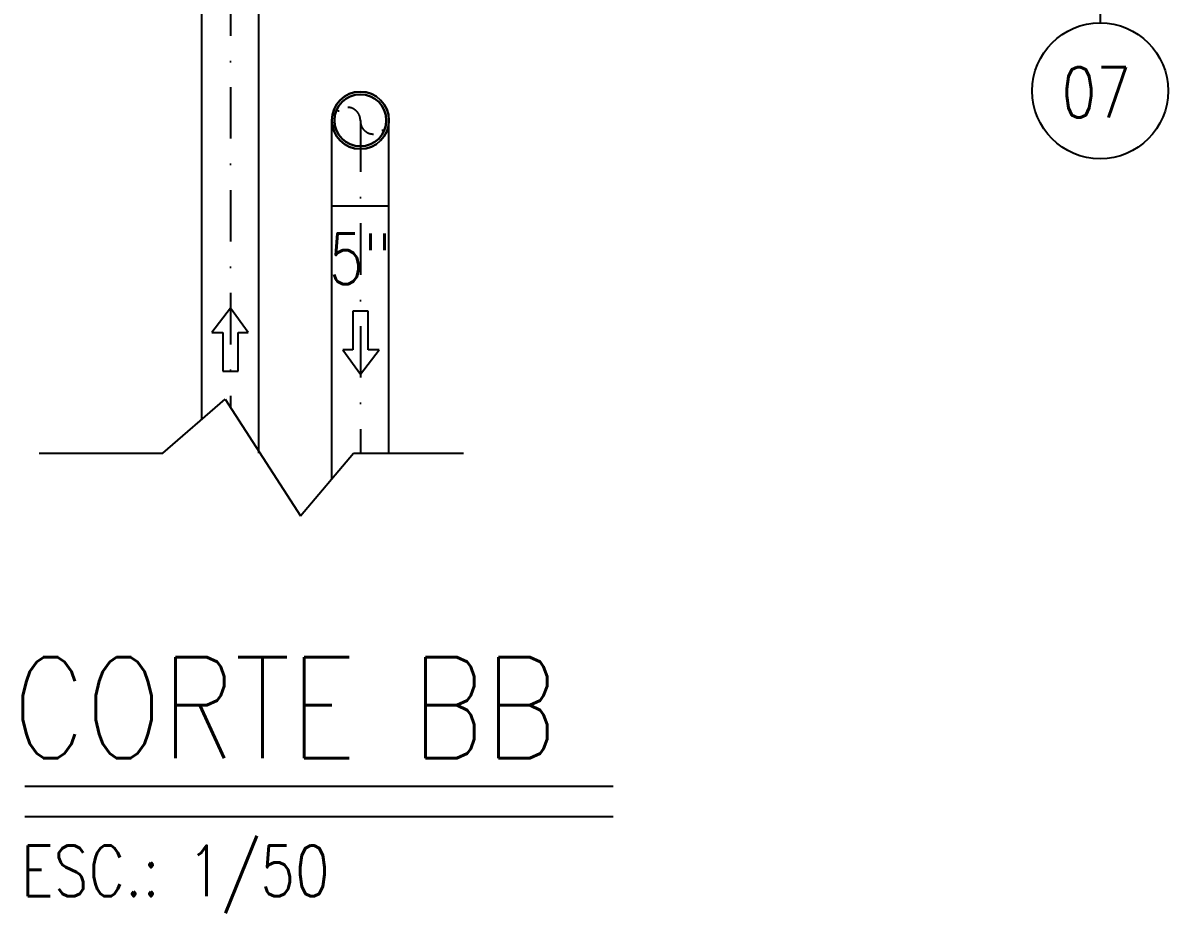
# Model space of a CAD drawing. Header units: millimetres. Extents: x -312439 to 477422, y -331570 to 212570.
# Drawn here: x 362556 to 365384, y 161118 to 163316 of the extents above; entities that cross this region are included whole.
import ezdxf
from ezdxf.enums import TextEntityAlignment as Align

# ---------------------------------------------------------------- set-up
doc = ezdxf.new("R2010")
doc.units = ezdxf.units.MM
doc.linetypes.add('DASHDOT', pattern=[25.4, 12.7, -6.35, 0, -6.35])
for name, color, linetype in [('1', 7, 'Continuous'), ('2', 2, 'Continuous'), ('4', 4, 'Continuous'), ('ARCONDTEXTO', 4, 'Continuous'), ('TEXTO FORMATO', 4, 'Continuous')]:
    doc.layers.add(name, color=color, linetype=linetype)
doc.styles.add('ROMAND', font='ROMAND.SHX')
doc.styles.add('ROMANS', font='romans.shx', dxfattribs={"height": 187.5})
doc.dimstyles.new('1-50 (MILIMETRO)', dxfattribs={"dimscale": 0, "dimtxt": 125, "dimasz": 125, "dimexe": 100, "dimexo": 100, "dimgap": 50, "dimtad": 0, "dimdec": 0, "dimzin": 0, "dimdsep": 46, "dimtxsty": 'ROMAND', "dimcen": -390, "dimclrd": 1, "dimclre": 1, "dimclrt": 3, "dimadec": 0, "dimazin": 0, "dimtfac": 1, "dimtdec": 0, "dimtix": 1, "dimtmove": 2, "dimatfit": 2, "dimfxl": 1, "dimtvp": 1, "dimtolj": 1, "dimtzin": 0, "dimarcsym": 0})

msp = doc.modelspace()

# ---------------------------------------------------------------- linework, layer by layer
at = {"color": 5, "linetype": 'Continuous', "extrusion": (0, 1, 0)}
for p, q in [((362998.03, 162337.26, 0), (362998.03, 164174.098, 0)), ((363139.33, 162253.675, 0), (363139.33, 164103.448, 0)), ((363319.001, 162190.289, 0), (363319.001, 163075.744, 0)), ((363460.301, 162253.675, 0), (363460.301, 163075.744, 0)), ((363460.301, 162863.794, 0), (363319.001, 162863.794, 0))]:
    msp.add_line(p, q, dxfattribs=at)
at = {"color": 6, "linetype": 'DASHDOT', "ltscale": 10}
for p, q in [((363068.917, 164174.069, 0), (363068.917, 162366.609, 0)), ((363389.888, 163075.715, 0), (363389.888, 162253.647, 0))]:
    msp.add_line(p, q, dxfattribs=at)
at = {"color": 1, "linetype": 'Continuous', "extrusion": (0, 1, 0)}
for p, q in [((363068.917, 162611.633, 0), (363022.618, 162551.555, 0)), ((363112.772, 162551.555, 0), (363068.917, 162611.633, 0)), ((363022.618, 162551.555, 0), (363049.74, 162551.555, 0)), ((363049.74, 162551.555, 0), (363049.74, 162456.235, 0)), ((363088.095, 162456.235, 0), (363088.095, 162551.555, 0)), ((363088.095, 162551.555, 0), (363112.772, 162551.555, 0)), ((363049.74, 162456.235, 0), (363088.095, 162456.235, 0))]:
    msp.add_line(p, q, dxfattribs=at)
at = {"color": 4, "linetype": 'Continuous', "extrusion": (0, 1, 0)}
for p, q in [((363370.711, 162604.093, 0), (363370.711, 162508.773, 0)), ((363409.065, 162604.093, 0), (363370.711, 162604.093, 0)), ((363409.065, 162508.773, 0), (363409.065, 162604.093, 0)), ((363346.034, 162508.773, 0), (363389.888, 162448.696, 0)), ((363370.711, 162508.773, 0), (363346.034, 162508.773, 0)), ((363389.888, 162448.696, 0), (363436.188, 162508.773, 0)), ((363436.188, 162508.773, 0), (363409.065, 162508.773, 0))]:
    msp.add_line(p, q, dxfattribs=at)
at = {"color": 2}
for p, q in [((362901.703, 162253.675, 0), (363055.45, 162387.084, 0)), ((363055.45, 162387.084, 0), (363241.868, 162098.993, 0)), ((362596.667, 162253.675, 0), (362901.703, 162253.675, 0)), ((363241.868, 162098.993, 0), (363372.553, 162253.675, 0)), ((363372.553, 162253.675, 0), (363644.165, 162253.675, 0))]:
    msp.add_line(p, q, dxfattribs=at)
at = {"color": 5, "linetype": 'Continuous'}
for radius in [70.65, 64.1]:
    msp.add_circle((363389.651, 163075.744, 0), radius, dxfattribs=at)
at = {"color": 6, "linetype": 'DASHDOT', "ltscale": 4}
for centre, radius, start, end in [((363357.586, 163075.744, 0), 32.065, 357.582, 180.424256), ((363421.67, 163073.934, 0), 32.052, 179.182184, 1.152936)]:
    msp.add_arc(centre, radius, start, end, dxfattribs=at)
at = {"color": 5, "linetype": 'Continuous', "extrusion": (1.82829e-114, 3.15721e-65, -1)}
msp.add_ellipse((363389.651, 163075.744, 0), major_axis=(0, 70.65), ratio=1, start_param=-1.57079633, end_param=4.71238898, dxfattribs=at)
at = {"color": 5, "linetype": 'Continuous', "extrusion": (9.86076e-32, 3.15721e-65, -1)}
msp.add_ellipse((363389.651, 163075.744, 0), major_axis=(0, 64.1), ratio=1, start_param=-1.57079633, end_param=4.71238898, dxfattribs=at)
at = {"layer": '1', "color": 1}
msp.add_line((362561.139, 161356.569), (364013.644, 161356.569), dxfattribs=at)
at = {"layer": '2', "color": 2}
msp.add_line((362561.139, 161431.569), (364013.644, 161431.569), dxfattribs=at)
at = {"layer": 'TEXTO FORMATO', "color": 1}
msp.add_circle((365216.35, 163148.51), 167.835, dxfattribs=at)

# ---------------------------------------------------------------- texts
at = {"layer": '2', "color": 2, "style": 'ROMANS', "width": 0.8}
msp.add_text('CORTE BB', height=250, dxfattribs=at).set_placement((362530.624, 161625.271), align=Align.MIDDLE_LEFT)
at = {"layer": '4', "color": 4, "style": 'ROMANS', "width": 0.8}
msp.add_text('ESC.: 1/50', height=125, dxfattribs=at).set_placement((362551.139, 161222.212), align=Align.MIDDLE_LEFT)
at = {"layer": 'ARCONDTEXTO', "color": 3, "linetype": 'Continuous', "lineweight": -3, "style": 'ROMANS', "width": 0.8}
msp.add_text('07', height=125, dxfattribs=at).set_placement((365121.031, 163082.445))
at = {"layer": 'ARCONDTEXTO', "linetype": 'Continuous', "lineweight": -3, "style": 'ROMANS', "width": 0.8}
msp.add_text('5"', height=125, dxfattribs=at).set_placement((363312.027, 162671.54, 0))

# ---------------------------------------------------------------- leaders
at = {"layer": 'TEXTO FORMATO'}
msp.add_leader([(365229.345, 163980.227), (365216.35, 163378.473), (365216.35, 163316.346)], dimstyle='1-50 (MILIMETRO)', override={"dimscale": 1}, dxfattribs=at)

doc.saveas('drawing.dxf')
